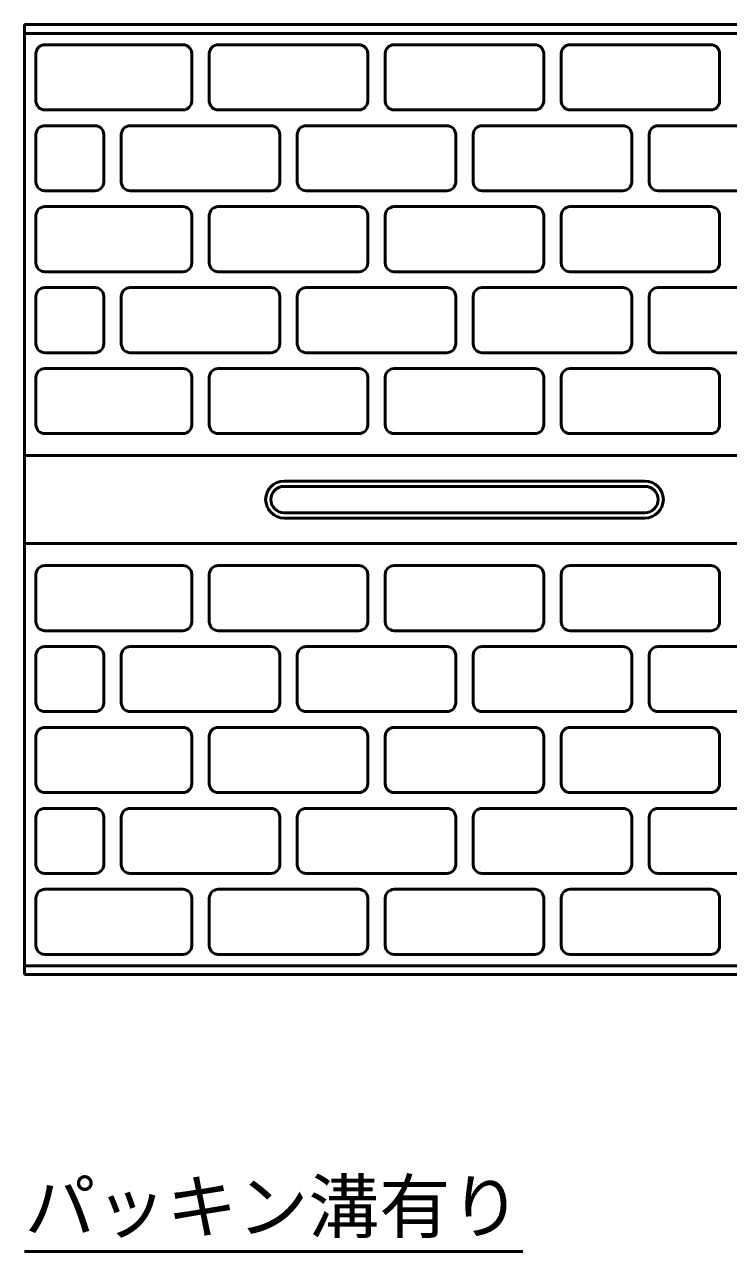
# Model space of a CAD drawing. Units: millimetres, scale not verified. Extents: x 100 to 4105, y 100 to 2870.
# Drawn here: x 1923 to 2323, y 1776 to 2473 of the extents above; entities that cross this region are included whole.
import ezdxf
from ezdxf.enums import TextEntityAlignment as Align

# ---------------------------------------------------------------- set-up
doc = ezdxf.new("R2010")
doc.units = ezdxf.units.MM
doc.header["$LTSCALE"] = 5
doc.layers.add('V-nasSTD', color=7, linetype='Continuous', lineweight=50)
doc.styles.add('ＭＳ ゴシック', font='')
doc.styles.get('ＭＳ ゴシック').set_extended_font_data('MS Gothic')

msp = doc.modelspace()

# ---------------------------------------------------------------- linework, layer by layer
at = {"layer": 'V-nasSTD'}
for p, q in [((1923.432, 2473.283), (1923.432, 1933.283)), ((2661.932, 2473.283), (1923.432, 2473.283)), ((1923.432, 2468.283), (2661.932, 2468.283)), ((1934.932, 2461.783), (2013.432, 2461.783)), ((2033.432, 2461.783), (2113.432, 2461.783)), ((2133.432, 2461.783), (2213.432, 2461.783)), ((2233.432, 2461.783), (2313.432, 2461.783)), ((1929.932, 2429.783), (1929.932, 2456.783)), ((2018.432, 2456.783), (2018.432, 2429.783)), ((2028.432, 2429.783), (2028.432, 2456.783)), ((2118.432, 2456.783), (2118.432, 2429.783)), ((2128.432, 2429.783), (2128.432, 2456.783)), ((2218.432, 2456.783), (2218.432, 2429.783)), ((2228.432, 2429.783), (2228.432, 2456.783)), ((2318.432, 2456.783), (2318.432, 2429.783)), ((2013.432, 2424.783), (1934.932, 2424.783)), ((2113.432, 2424.783), (2033.432, 2424.783)), ((2213.432, 2424.783), (2133.432, 2424.783)), ((2313.432, 2424.783), (2233.432, 2424.783)), ((1934.932, 2415.783), (1963.432, 2415.783)), ((1983.432, 2415.783), (2063.432, 2415.783)), ((2083.432, 2415.783), (2163.432, 2415.783)), ((2183.432, 2415.783), (2263.432, 2415.783)), ((2283.432, 2415.783), (2363.432, 2415.783)), ((1929.932, 2383.783), (1929.932, 2410.783)), ((1968.432, 2410.783), (1968.432, 2383.783)), ((1978.432, 2383.783), (1978.432, 2410.783)), ((2068.432, 2410.783), (2068.432, 2383.783)), ((2078.432, 2383.783), (2078.432, 2410.783)), ((2168.432, 2410.783), (2168.432, 2383.783)), ((2178.432, 2383.783), (2178.432, 2410.783)), ((2268.432, 2410.783), (2268.432, 2383.783)), ((2278.432, 2383.783), (2278.432, 2410.783)), ((1963.432, 2378.783), (1934.932, 2378.783)), ((2063.432, 2378.783), (1983.432, 2378.783)), ((2163.432, 2378.783), (2083.432, 2378.783)), ((2263.432, 2378.783), (2183.432, 2378.783)), ((2363.432, 2378.783), (2283.432, 2378.783)), ((1929.932, 2337.783), (1929.932, 2364.783)), ((1934.932, 2369.783), (2013.432, 2369.783)), ((2018.432, 2364.783), (2018.432, 2337.783)), ((2028.432, 2337.783), (2028.432, 2364.783)), ((2033.432, 2369.783), (2113.432, 2369.783)), ((2118.432, 2364.783), (2118.432, 2337.783)), ((2128.432, 2337.783), (2128.432, 2364.783)), ((2133.432, 2369.783), (2213.432, 2369.783)), ((2218.432, 2364.783), (2218.432, 2337.783)), ((2228.432, 2337.783), (2228.432, 2364.783)), ((2233.432, 2369.783), (2313.432, 2369.783)), ((2318.432, 2364.783), (2318.432, 2337.783)), ((2013.432, 2332.783), (1934.932, 2332.783)), ((2113.432, 2332.783), (2033.432, 2332.783)), ((2213.432, 2332.783), (2133.432, 2332.783)), ((2313.432, 2332.783), (2233.432, 2332.783)), ((1934.932, 2323.783), (1963.432, 2323.783)), ((1983.432, 2323.783), (2063.432, 2323.783)), ((2083.432, 2323.783), (2163.432, 2323.783)), ((2183.432, 2323.783), (2263.432, 2323.783)), ((2283.432, 2323.783), (2363.432, 2323.783)), ((1929.932, 2291.783), (1929.932, 2318.783)), ((1968.432, 2318.783), (1968.432, 2291.783)), ((1978.432, 2291.783), (1978.432, 2318.783)), ((2068.432, 2318.783), (2068.432, 2291.783)), ((2078.432, 2291.783), (2078.432, 2318.783)), ((2168.432, 2318.783), (2168.432, 2291.783)), ((2178.432, 2291.783), (2178.432, 2318.783)), ((2268.432, 2318.783), (2268.432, 2291.783)), ((2278.432, 2291.783), (2278.432, 2318.783)), ((1963.432, 2286.783), (1934.932, 2286.783)), ((2063.432, 2286.783), (1983.432, 2286.783)), ((2163.432, 2286.783), (2083.432, 2286.783)), ((2263.432, 2286.783), (2183.432, 2286.783)), ((2363.432, 2286.783), (2283.432, 2286.783)), ((2013.432, 2277.783), (1934.932, 2277.783)), ((2113.432, 2277.783), (2033.432, 2277.783)), ((2213.432, 2277.783), (2133.432, 2277.783)), ((2313.432, 2277.783), (2233.432, 2277.783)), ((1929.932, 2272.783), (1929.932, 2245.783)), ((2018.432, 2245.783), (2018.432, 2272.783)), ((2028.432, 2272.783), (2028.432, 2245.783)), ((2118.432, 2245.783), (2118.432, 2272.783)), ((2128.432, 2272.783), (2128.432, 2245.783)), ((2218.432, 2245.783), (2218.432, 2272.783)), ((2228.432, 2272.783), (2228.432, 2245.783)), ((2318.432, 2245.783), (2318.432, 2272.783)), ((1934.932, 2240.783), (2013.432, 2240.783)), ((2033.432, 2240.783), (2113.432, 2240.783)), ((2133.432, 2240.783), (2213.432, 2240.783)), ((2233.432, 2240.783), (2313.432, 2240.783)), ((1923.432, 2228.283), (2661.932, 2228.283)), ((2070.932, 2213.783), (2275.932, 2213.783)), ((2070.932, 2210.783), (2275.932, 2210.783)), ((2070.932, 2195.783), (2275.932, 2195.783)), ((2070.932, 2192.783), (2275.932, 2192.783)), ((1923.432, 2178.283), (2661.932, 2178.283)), ((1934.932, 2165.783), (2013.432, 2165.783)), ((2033.432, 2165.783), (2113.432, 2165.783)), ((2133.432, 2165.783), (2213.432, 2165.783)), ((2233.432, 2165.783), (2313.432, 2165.783)), ((1929.932, 2133.783), (1929.932, 2160.783)), ((2018.432, 2160.783), (2018.432, 2133.783)), ((2028.432, 2133.783), (2028.432, 2160.783)), ((2118.432, 2160.783), (2118.432, 2133.783)), ((2128.432, 2133.783), (2128.432, 2160.783)), ((2218.432, 2160.783), (2218.432, 2133.783)), ((2228.432, 2133.783), (2228.432, 2160.783)), ((2318.432, 2160.783), (2318.432, 2133.783)), ((2013.432, 2128.783), (1934.932, 2128.783)), ((2113.432, 2128.783), (2033.432, 2128.783)), ((2213.432, 2128.783), (2133.432, 2128.783)), ((2313.432, 2128.783), (2233.432, 2128.783)), ((1929.932, 2114.783), (1929.932, 2087.783)), ((1963.432, 2119.783), (1934.932, 2119.783)), ((1968.432, 2087.783), (1968.432, 2114.783)), ((1978.432, 2114.783), (1978.432, 2087.783)), ((2063.432, 2119.783), (1983.432, 2119.783)), ((2068.432, 2087.783), (2068.432, 2114.783)), ((2078.432, 2114.783), (2078.432, 2087.783)), ((2163.432, 2119.783), (2083.432, 2119.783)), ((2168.432, 2087.783), (2168.432, 2114.783)), ((2178.432, 2114.783), (2178.432, 2087.783)), ((2263.432, 2119.783), (2183.432, 2119.783)), ((2268.432, 2087.783), (2268.432, 2114.783)), ((2278.432, 2114.783), (2278.432, 2087.783)), ((2363.432, 2119.783), (2283.432, 2119.783)), ((1934.932, 2082.783), (1963.432, 2082.783)), ((1983.432, 2082.783), (2063.432, 2082.783)), ((2083.432, 2082.783), (2163.432, 2082.783)), ((2183.432, 2082.783), (2263.432, 2082.783)), ((2283.432, 2082.783), (2363.432, 2082.783)), ((2013.432, 2073.783), (1934.932, 2073.783)), ((2113.432, 2073.783), (2033.432, 2073.783)), ((2213.432, 2073.783), (2133.432, 2073.783)), ((2313.432, 2073.783), (2233.432, 2073.783)), ((1929.932, 2068.783), (1929.932, 2041.783)), ((2018.432, 2041.783), (2018.432, 2068.783)), ((2028.432, 2068.783), (2028.432, 2041.783)), ((2118.432, 2041.783), (2118.432, 2068.783)), ((2128.432, 2068.783), (2128.432, 2041.783)), ((2218.432, 2041.783), (2218.432, 2068.783)), ((2228.432, 2068.783), (2228.432, 2041.783)), ((2318.432, 2041.783), (2318.432, 2068.783)), ((1934.932, 2036.783), (2013.432, 2036.783)), ((2033.432, 2036.783), (2113.432, 2036.783)), ((2133.432, 2036.783), (2213.432, 2036.783)), ((2233.432, 2036.783), (2313.432, 2036.783)), ((1929.932, 2022.783), (1929.932, 1995.783)), ((1963.432, 2027.783), (1934.932, 2027.783)), ((1968.432, 1995.783), (1968.432, 2022.783)), ((1978.432, 2022.783), (1978.432, 1995.783)), ((2063.432, 2027.783), (1983.432, 2027.783)), ((2068.432, 1995.783), (2068.432, 2022.783)), ((2078.432, 2022.783), (2078.432, 1995.783)), ((2163.432, 2027.783), (2083.432, 2027.783)), ((2168.432, 1995.783), (2168.432, 2022.783)), ((2178.432, 2022.783), (2178.432, 1995.783)), ((2263.432, 2027.783), (2183.432, 2027.783)), ((2268.432, 1995.783), (2268.432, 2022.783)), ((2278.432, 2022.783), (2278.432, 1995.783)), ((2363.432, 2027.783), (2283.432, 2027.783)), ((1934.932, 1990.783), (1963.432, 1990.783)), ((1983.432, 1990.783), (2063.432, 1990.783)), ((2083.432, 1990.783), (2163.432, 1990.783)), ((2183.432, 1990.783), (2263.432, 1990.783)), ((2283.432, 1990.783), (2363.432, 1990.783)), ((2013.432, 1981.783), (1934.932, 1981.783)), ((2113.432, 1981.783), (2033.432, 1981.783)), ((2213.432, 1981.783), (2133.432, 1981.783)), ((2313.432, 1981.783), (2233.432, 1981.783)), ((1929.932, 1976.783), (1929.932, 1949.783)), ((2018.432, 1949.783), (2018.432, 1976.783)), ((2028.432, 1976.783), (2028.432, 1949.783)), ((2118.432, 1949.783), (2118.432, 1976.783)), ((2128.432, 1976.783), (2128.432, 1949.783)), ((2218.432, 1949.783), (2218.432, 1976.783)), ((2228.432, 1976.783), (2228.432, 1949.783)), ((2318.432, 1949.783), (2318.432, 1976.783)), ((1934.932, 1944.783), (2013.432, 1944.783)), ((2033.432, 1944.783), (2113.432, 1944.783)), ((2133.432, 1944.783), (2213.432, 1944.783)), ((2233.432, 1944.783), (2313.432, 1944.783)), ((1923.432, 1938.283), (2661.932, 1938.283)), ((1923.432, 1933.283), (2661.932, 1933.283)), ((1923.432, 1775.956), (2206.64, 1775.956))]:
    msp.add_line(p, q, dxfattribs=at)
for centre, radius, start, end in [((1934.932, 2456.783), 5, 90, 180), ((2013.432, 2456.783), 5, 0, 90), ((2033.432, 2456.783), 5, 90, 180), ((2113.432, 2456.783), 5, 0, 90), ((2133.432, 2456.783), 5, 90, 180), ((2213.432, 2456.783), 5, 0, 90), ((2233.432, 2456.783), 5, 90, 180), ((2313.432, 2456.783), 5, 0, 90), ((1934.932, 2429.783), 5, 180, 270), ((2013.432, 2429.783), 5, 270, 0), ((2033.432, 2429.783), 5, 180, 270), ((2113.432, 2429.783), 5, 270, 0), ((2133.432, 2429.783), 5, 180, 270), ((2213.432, 2429.783), 5, 270, 0), ((2233.432, 2429.783), 5, 180, 270), ((2313.432, 2429.783), 5, 270, 0), ((1934.932, 2410.783), 5, 90, 180), ((1963.432, 2410.783), 5, 0, 90), ((1983.432, 2410.783), 5, 90, 180), ((2063.432, 2410.783), 5, 0, 90), ((2083.432, 2410.783), 5, 90, 180), ((2163.432, 2410.783), 5, 0, 90), ((2183.432, 2410.783), 5, 90, 180), ((2263.432, 2410.783), 5, 0, 90), ((2283.432, 2410.783), 5, 90, 180), ((1934.932, 2383.783), 5, 180, 270), ((1963.432, 2383.783), 5, 270, 0), ((1983.432, 2383.783), 5, 180, 270), ((2063.432, 2383.783), 5, 270, 0), ((2083.432, 2383.783), 5, 180, 270), ((2163.432, 2383.783), 5, 270, 0), ((2183.432, 2383.783), 5, 180, 270), ((2263.432, 2383.783), 5, 270, 0), ((2283.432, 2383.783), 5, 180, 270), ((1934.932, 2364.783), 5, 90, 180), ((2013.432, 2364.783), 5, 0, 90), ((2033.432, 2364.783), 5, 90, 180), ((2113.432, 2364.783), 5, 0, 90), ((2133.432, 2364.783), 5, 90, 180), ((2213.432, 2364.783), 5, 0, 90), ((2233.432, 2364.783), 5, 90, 180), ((2313.432, 2364.783), 5, 0, 90), ((1934.932, 2337.783), 5, 180, 270), ((2013.432, 2337.783), 5, 270, 0), ((2033.432, 2337.783), 5, 180, 270), ((2113.432, 2337.783), 5, 270, 0), ((2133.432, 2337.783), 5, 180, 270), ((2213.432, 2337.783), 5, 270, 0), ((2233.432, 2337.783), 5, 180, 270), ((2313.432, 2337.783), 5, 270, 0), ((1934.932, 2318.783), 5, 90, 180), ((1963.432, 2318.783), 5, 0, 90), ((1983.432, 2318.783), 5, 90, 180), ((2063.432, 2318.783), 5, 0, 90), ((2083.432, 2318.783), 5, 90, 180), ((2163.432, 2318.783), 5, 0, 90), ((2183.432, 2318.783), 5, 90, 180), ((2263.432, 2318.783), 5, 0, 90), ((2283.432, 2318.783), 5, 90, 180), ((1934.932, 2291.783), 5, 180, 270), ((1963.432, 2291.783), 5, 270, 0), ((1983.432, 2291.783), 5, 180, 270), ((2063.432, 2291.783), 5, 270, 0), ((2083.432, 2291.783), 5, 180, 270), ((2163.432, 2291.783), 5, 270, 0), ((2183.432, 2291.783), 5, 180, 270), ((2263.432, 2291.783), 5, 270, 0), ((2283.432, 2291.783), 5, 180, 270), ((1934.932, 2272.783), 5, 90, 180), ((2013.432, 2272.783), 5, 0, 90), ((2033.432, 2272.783), 5, 90, 180), ((2113.432, 2272.783), 5, 0, 90), ((2133.432, 2272.783), 5, 90, 180), ((2213.432, 2272.783), 5, 0, 90), ((2233.432, 2272.783), 5, 90, 180), ((2313.432, 2272.783), 5, 0, 90), ((1934.932, 2245.783), 5, 180, 270), ((2013.432, 2245.783), 5, 270, 0), ((2033.432, 2245.783), 5, 180, 270), ((2113.432, 2245.783), 5, 270, 0), ((2133.432, 2245.783), 5, 180, 270), ((2213.432, 2245.783), 5, 270, 0), ((2233.432, 2245.783), 5, 180, 270), ((2313.432, 2245.783), 5, 270, 0), ((2070.932, 2203.283), 10.5, 90, 270), ((2070.932, 2203.283), 7.5, 90, 270), ((2275.932, 2203.283), 10.5, 270, 90), ((2275.932, 2203.283), 7.5, 270, 90), ((1934.932, 2160.783), 5, 90, 180), ((2013.432, 2160.783), 5, 0, 90), ((2033.432, 2160.783), 5, 90, 180), ((2113.432, 2160.783), 5, 0, 90), ((2133.432, 2160.783), 5, 90, 180), ((2213.432, 2160.783), 5, 0, 90), ((2233.432, 2160.783), 5, 90, 180), ((2313.432, 2160.783), 5, 0, 90), ((1934.932, 2133.783), 5, 180, 270), ((2013.432, 2133.783), 5, 270, 0), ((2033.432, 2133.783), 5, 180, 270), ((2113.432, 2133.783), 5, 270, 0), ((2133.432, 2133.783), 5, 180, 270), ((2213.432, 2133.783), 5, 270, 0), ((2233.432, 2133.783), 5, 180, 270), ((2313.432, 2133.783), 5, 270, 0), ((1934.932, 2114.783), 5, 90, 180), ((1963.432, 2114.783), 5, 0, 90), ((1983.432, 2114.783), 5, 90, 180), ((2063.432, 2114.783), 5, 0, 90), ((2083.432, 2114.783), 5, 90, 180), ((2163.432, 2114.783), 5, 0, 90), ((2183.432, 2114.783), 5, 90, 180), ((2263.432, 2114.783), 5, 0, 90), ((2283.432, 2114.783), 5, 90, 180), ((1934.932, 2087.783), 5, 180, 270), ((1963.432, 2087.783), 5, 270, 0), ((1983.432, 2087.783), 5, 180, 270), ((2063.432, 2087.783), 5, 270, 0), ((2083.432, 2087.783), 5, 180, 270), ((2163.432, 2087.783), 5, 270, 0), ((2183.432, 2087.783), 5, 180, 270), ((2263.432, 2087.783), 5, 270, 0), ((2283.432, 2087.783), 5, 180, 270), ((1934.932, 2068.783), 5, 90, 180), ((2013.432, 2068.783), 5, 0, 90), ((2033.432, 2068.783), 5, 90, 180), ((2113.432, 2068.783), 5, 0, 90), ((2133.432, 2068.783), 5, 90, 180), ((2213.432, 2068.783), 5, 0, 90), ((2233.432, 2068.783), 5, 90, 180), ((2313.432, 2068.783), 5, 0, 90), ((1934.932, 2041.783), 5, 180, 270), ((2013.432, 2041.783), 5, 270, 0), ((2033.432, 2041.783), 5, 180, 270), ((2113.432, 2041.783), 5, 270, 0), ((2133.432, 2041.783), 5, 180, 270), ((2213.432, 2041.783), 5, 270, 0), ((2233.432, 2041.783), 5, 180, 270), ((2313.432, 2041.783), 5, 270, 0), ((1934.932, 2022.783), 5, 90, 180), ((1963.432, 2022.783), 5, 0, 90), ((1983.432, 2022.783), 5, 90, 180), ((2063.432, 2022.783), 5, 0, 90), ((2083.432, 2022.783), 5, 90, 180), ((2163.432, 2022.783), 5, 0, 90), ((2183.432, 2022.783), 5, 90, 180), ((2263.432, 2022.783), 5, 0, 90), ((2283.432, 2022.783), 5, 90, 180), ((1934.932, 1995.783), 5, 180, 270), ((1963.432, 1995.783), 5, 270, 0), ((1983.432, 1995.783), 5, 180, 270), ((2063.432, 1995.783), 5, 270, 0), ((2083.432, 1995.783), 5, 180, 270), ((2163.432, 1995.783), 5, 270, 0), ((2183.432, 1995.783), 5, 180, 270), ((2263.432, 1995.783), 5, 270, 0), ((2283.432, 1995.783), 5, 180, 270), ((1934.932, 1976.783), 5, 90, 180), ((2013.432, 1976.783), 5, 0, 90), ((2033.432, 1976.783), 5, 90, 180), ((2113.432, 1976.783), 5, 0, 90), ((2133.432, 1976.783), 5, 90, 180), ((2213.432, 1976.783), 5, 0, 90), ((2233.432, 1976.783), 5, 90, 180), ((2313.432, 1976.783), 5, 0, 90), ((1934.932, 1949.783), 5, 180, 270), ((2013.432, 1949.783), 5, 270, 0), ((2033.432, 1949.783), 5, 180, 270), ((2113.432, 1949.783), 5, 270, 0), ((2133.432, 1949.783), 5, 180, 270), ((2213.432, 1949.783), 5, 270, 0), ((2233.432, 1949.783), 5, 180, 270), ((2313.432, 1949.783), 5, 270, 0)]:
    msp.add_arc(centre, radius, start, end, dxfattribs=at)

# ---------------------------------------------------------------- texts
at = {"layer": 'V-nasSTD', "style": 'ＭＳ ゴシック'}
msp.add_text('パッキン溝有り', height=29.56, dxfattribs=at).set_placement((1923.432, 1816.276), align=Align.TOP_LEFT)

doc.saveas('drawing.dxf')
